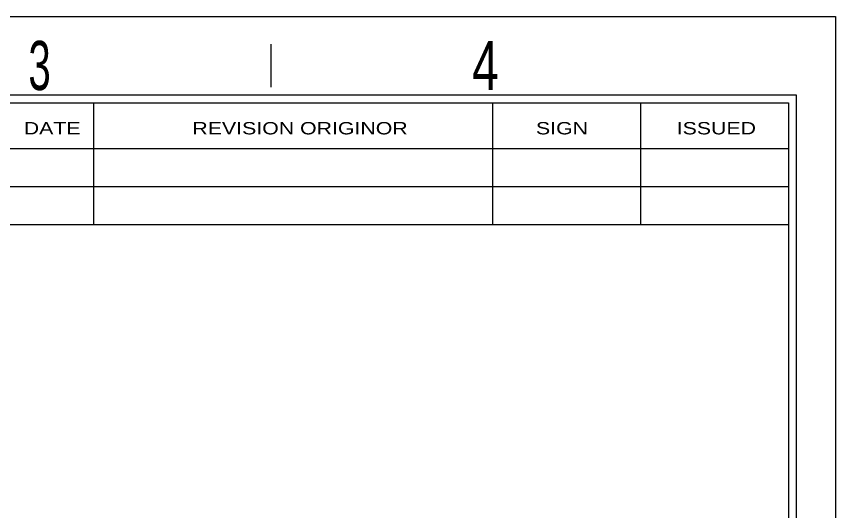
# Model space of a CAD drawing. Header units: millimetres. Extents: x 2 to 443, y 2 to 313.
# Drawn here: x 288.3 to 442.7, y 219.7 to 313 of the extents above; entities that cross this region are included whole.
import ezdxf

# ---------------------------------------------------------------- set-up
doc = ezdxf.new("R2010")
doc.units = ezdxf.units.MM
doc.header["$LTSCALE"] = 1.5
doc.layers.add('SLD-0', color=179, linetype='Continuous')
doc.styles.add('SLDTEXTSTYLE11', font='ARIAL.TTF', dxfattribs={"width": 1.2324})
doc.styles.add('SLDTEXTSTYLE6', font='GOTHIC.TTF', dxfattribs={"width": 0.7304})
doc.styles.add('SLDTEXTSTYLE7', font='GOTHIC.TTF', dxfattribs={"width": 0.61171})

msp = doc.modelspace()

# ---------------------------------------------------------------- linework, layer by layer
at = {"layer": 'SLD-0'}
for p, q in [((2.386, 313.011), (442.66, 313.011)), ((442.66, 313.011), (442.66, 1.941)), ((19.012, 296.716), (433.772, 296.716)), ((378.026, 296.716), (378.026, 273.771)), ((405.899, 296.716), (405.899, 273.771)), ((433.772, 296.716), (433.772, 10.828))]:
    msp.add_line(p, q, dxfattribs=at)
at = {"layer": 'SLD-0', "color": 6, "linetype": 'Continuous'}
for p, q in [((336.306, 299.679), (336.306, 307.754)), ((17.531, 298.198), (435.253, 298.198)), ((435.253, 298.198), (435.253, 9.347))]:
    msp.add_line(p, q, dxfattribs=at)
at = {"layer": 'SLD-0', "color": 179, "linetype": 'Continuous'}
for p, q in [((302.829, 296.716), (302.829, 273.771)), ((267.988, 288.112), (433.772, 288.112)), ((267.988, 280.941), (433.772, 280.941)), ((267.988, 273.771), (433.772, 273.771))]:
    msp.add_line(p, q, dxfattribs=at)

# ---------------------------------------------------------------- texts
at = {"layer": 'SLD-0', "char_height": 9.258, "attachment_point": 1}
for s, insert, style in [('3', (290.56, 308.39), 'SLDTEXTSTYLE7'), ('4', (374.161, 308.38), 'SLDTEXTSTYLE6')]:
    msp.add_mtext(s, dxfattribs=dict(at, insert=insert, style=style))
at = {"layer": 'SLD-0', "color": 179, "attachment_point": 1, "style": 'SLDTEXTSTYLE11'}
for s, insert, char_height in [('DATE', (289.69, 293.1), 2.3304), ('REVISION ORIGINOR', (321.462, 293.1), 2.33045), ('SIGN', (386.2, 293.1), 2.3304), ('ISSUED', (412.722, 293.1), 2.3304)]:
    msp.add_mtext(s, dxfattribs=dict(at, insert=insert, char_height=char_height))

doc.saveas('drawing.dxf')
